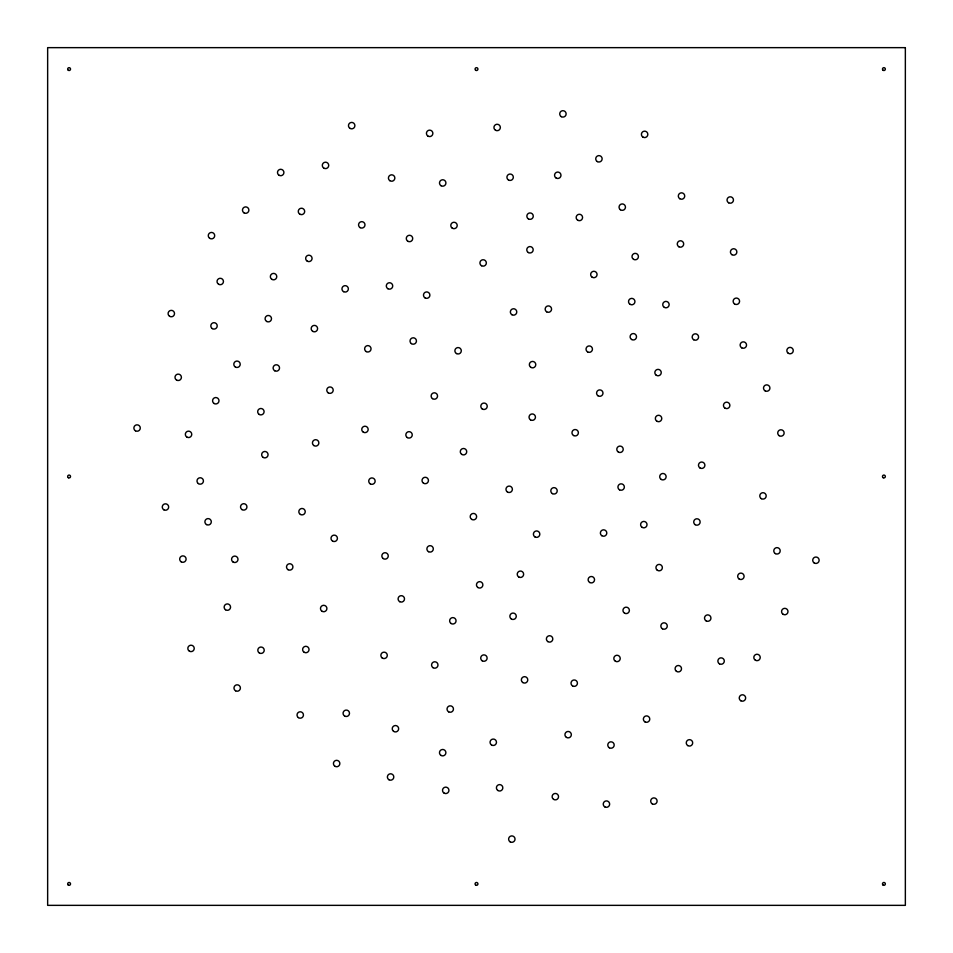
<?xml version="1.0" encoding="UTF-8"?>
<svg xmlns="http://www.w3.org/2000/svg" width="953" height="953" viewBox="0 0 953 953"><rect width="100%" height="100%" fill="white"/><g stroke="black" fill="none" stroke-linecap="round" stroke-linejoin="round"><path stroke-width="1.43" d="M905.35 47.65L47.65 47.65L47.65 905.35L905.35 905.35L905.35 47.65M883.193 477.739A1.429 1.429 0 0 0 885.337 476.5A1.429 1.429 0 0 0 883.193 475.261A1.429 1.429 0 0 0 883.193 477.739M68.378 477.739A1.429 1.429 0 0 0 70.522 476.5A1.429 1.429 0 0 0 68.378 475.261A1.429 1.429 0 0 0 68.378 477.739M883.193 70.331A1.429 1.429 0 0 0 885.337 69.093A1.429 1.429 0 0 0 883.193 67.854A1.429 1.429 0 0 0 883.193 70.331M68.378 70.331A1.429 1.429 0 0 0 70.522 69.093A1.429 1.429 0 0 0 68.378 67.854A1.429 1.429 0 0 0 68.378 70.331M475.785 70.331A1.429 1.429 0 0 0 477.929 69.093A1.429 1.429 0 0 0 475.785 67.854A1.429 1.429 0 0 0 475.785 70.331M475.785 885.146A1.429 1.429 0 0 0 477.929 883.907A1.429 1.429 0 0 0 475.785 882.669A1.429 1.429 0 0 0 475.785 885.146M68.378 885.146A1.429 1.429 0 0 0 70.522 883.907A1.429 1.429 0 0 0 68.378 882.669A1.429 1.429 0 0 0 68.378 885.146M883.086 885.075A1.429 1.429 0 0 0 885.337 884.039A1.429 1.429 0 0 0 883.312 882.609A1.429 1.429 0 0 0 883.086 885.075M298.349 717.597A3.216 3.216 0 0 0 303.435 715.322A3.216 3.216 0 0 0 298.92 712.058A3.216 3.216 0 0 0 298.349 717.597M734.477 303.888A3.216 3.216 0 0 0 739.564 301.601A3.216 3.216 0 0 0 735.049 298.337A3.216 3.216 0 0 0 734.477 303.888M389.753 180.629A3.216 3.216 0 0 0 394.84 178.354A3.216 3.216 0 0 0 390.325 175.09A3.216 3.216 0 0 0 389.753 180.629M678.87 246.767A3.216 3.216 0 0 0 683.694 243.98A3.216 3.216 0 0 0 678.87 241.192A3.216 3.216 0 0 0 678.87 246.767M679.632 198.641A3.216 3.216 0 0 0 684.719 196.354A3.216 3.216 0 0 0 680.204 193.102A3.216 3.216 0 0 0 679.632 198.641M452.258 228.172A3.216 3.216 0 0 0 457.214 225.623A3.216 3.216 0 0 0 452.532 222.609A3.216 3.216 0 0 0 452.258 228.172M731.904 254.665A3.216 3.216 0 0 0 736.86 252.116A3.216 3.216 0 0 0 732.166 249.102A3.216 3.216 0 0 0 731.904 254.665M788.167 353.194A3.216 3.216 0 0 0 793.253 350.918A3.216 3.216 0 0 0 788.739 347.654A3.216 3.216 0 0 0 788.167 353.194M350.073 128.417A3.216 3.216 0 0 0 354.897 125.629A3.216 3.216 0 0 0 350.073 122.842A3.216 3.216 0 0 0 350.073 128.417M577.756 220.262A3.216 3.216 0 0 0 582.581 217.487A3.216 3.216 0 0 0 577.756 214.699A3.216 3.216 0 0 0 577.756 220.262M556.159 178.056A3.216 3.216 0 0 0 560.983 175.269A3.216 3.216 0 0 0 556.159 172.481A3.216 3.216 0 0 0 556.159 178.056M441.096 185.752A3.216 3.216 0 0 0 445.933 182.964A3.216 3.216 0 0 0 441.108 180.177A3.216 3.216 0 0 0 441.096 185.752M620.367 209.743A3.216 3.216 0 0 0 625.454 207.468A3.216 3.216 0 0 0 620.939 204.204A3.216 3.216 0 0 0 620.367 209.743M597.328 161.593A3.216 3.216 0 0 0 602.153 158.806A3.216 3.216 0 0 0 597.328 156.03A3.216 3.216 0 0 0 597.328 161.593M508.509 180.022A3.216 3.216 0 0 0 513.333 177.246A3.216 3.216 0 0 0 508.509 174.459A3.216 3.216 0 0 0 508.509 180.022M741.72 347.833A3.216 3.216 0 0 0 746.544 345.057A3.216 3.216 0 0 0 741.72 342.27A3.216 3.216 0 0 0 741.72 347.833M427.766 135.969A3.216 3.216 0 0 0 432.853 133.682A3.216 3.216 0 0 0 428.338 130.418A3.216 3.216 0 0 0 427.766 135.969M495.536 130.263A3.216 3.216 0 0 0 500.361 127.476A3.216 3.216 0 0 0 495.536 124.688A3.216 3.216 0 0 0 495.536 130.263M212.281 328.594A3.216 3.216 0 0 0 217.224 326.045A3.216 3.216 0 0 0 212.543 323.031A3.216 3.216 0 0 0 212.281 328.594M528.45 218.928A3.216 3.216 0 0 0 533.275 216.152A3.216 3.216 0 0 0 528.45 213.365A3.216 3.216 0 0 0 528.45 218.928M510.212 841.892A3.216 3.216 0 0 0 515.037 839.116A3.216 3.216 0 0 0 510.212 836.329A3.216 3.216 0 0 0 510.212 841.892M135.469 430.816A3.216 3.216 0 0 0 140.294 428.04A3.216 3.216 0 0 0 135.469 425.252A3.216 3.216 0 0 0 135.469 430.816M209.6 238.262A3.216 3.216 0 0 0 214.687 235.975A3.216 3.216 0 0 0 210.172 232.711A3.216 3.216 0 0 0 209.6 238.262M643.013 137.149A3.216 3.216 0 0 0 647.837 134.361A3.216 3.216 0 0 0 643.025 131.574A3.216 3.216 0 0 0 643.013 137.149M728.64 202.798A3.216 3.216 0 0 0 733.465 200.011A3.216 3.216 0 0 0 728.64 197.223A3.216 3.216 0 0 0 728.64 202.798M561.317 116.671A3.216 3.216 0 0 0 566.142 113.883A3.216 3.216 0 0 0 561.317 111.108A3.216 3.216 0 0 0 561.317 116.671M235.582 690.806A3.216 3.216 0 0 0 240.406 688.018A3.216 3.216 0 0 0 235.582 685.231A3.216 3.216 0 0 0 235.582 690.806M225.468 609.729A3.216 3.216 0 0 0 230.543 607.454A3.216 3.216 0 0 0 226.028 604.19A3.216 3.216 0 0 0 225.468 609.729M288.104 569.715A3.216 3.216 0 0 0 292.928 566.94A3.216 3.216 0 0 0 288.104 564.152A3.216 3.216 0 0 0 288.104 569.715M189.421 651.197A3.216 3.216 0 0 0 194.245 648.421A3.216 3.216 0 0 0 189.421 645.634A3.216 3.216 0 0 0 189.421 651.197M259.407 653.019A3.216 3.216 0 0 0 264.231 650.244A3.216 3.216 0 0 0 259.407 647.456A3.216 3.216 0 0 0 259.407 653.019M304.221 652.305A3.216 3.216 0 0 0 309.046 649.517A3.216 3.216 0 0 0 304.221 646.73A3.216 3.216 0 0 0 304.221 652.305M344.676 716.072A3.216 3.216 0 0 0 349.501 713.285A3.216 3.216 0 0 0 344.676 710.497A3.216 3.216 0 0 0 344.676 716.072M321.804 611.123A3.216 3.216 0 0 0 326.891 608.848A3.216 3.216 0 0 0 322.376 605.584A3.216 3.216 0 0 0 321.804 611.123M300.421 514.465A3.216 3.216 0 0 0 305.246 511.678A3.216 3.216 0 0 0 300.433 508.89A3.216 3.216 0 0 0 300.421 514.465M382.201 657.975A3.216 3.216 0 0 0 387.275 655.688A3.216 3.216 0 0 0 382.772 652.424A3.216 3.216 0 0 0 382.201 657.975M233.044 562.008A3.216 3.216 0 0 0 238 559.459A3.216 3.216 0 0 0 233.306 556.445A3.216 3.216 0 0 0 233.044 562.008M433.031 667.684A3.216 3.216 0 0 0 437.987 665.134A3.216 3.216 0 0 0 433.305 662.121A3.216 3.216 0 0 0 433.031 667.684M242.002 509.605A3.216 3.216 0 0 0 246.946 507.056A3.216 3.216 0 0 0 242.265 504.042A3.216 3.216 0 0 0 242.002 509.605M393.565 731.344A3.216 3.216 0 0 0 398.64 729.069A3.216 3.216 0 0 0 394.125 725.805A3.216 3.216 0 0 0 393.565 731.344M399.688 601.665A3.216 3.216 0 0 0 404.513 598.889A3.216 3.216 0 0 0 399.688 596.101A3.216 3.216 0 0 0 399.688 601.665M448.637 711.831A3.216 3.216 0 0 0 453.461 709.044A3.216 3.216 0 0 0 448.637 706.256A3.216 3.216 0 0 0 448.637 711.831M370.324 483.91A3.216 3.216 0 0 0 375.148 481.122A3.216 3.216 0 0 0 370.324 478.346A3.216 3.216 0 0 0 370.324 483.91M334.753 766.141A3.216 3.216 0 0 0 339.84 763.865A3.216 3.216 0 0 0 335.325 760.601A3.216 3.216 0 0 0 334.753 766.141M332.597 541.113A3.216 3.216 0 0 0 337.422 538.338A3.216 3.216 0 0 0 332.597 535.55A3.216 3.216 0 0 0 332.597 541.113M388.979 779.768A3.216 3.216 0 0 0 393.803 776.993A3.216 3.216 0 0 0 388.979 774.205A3.216 3.216 0 0 0 388.979 779.768M313.763 445.504A3.216 3.216 0 0 0 318.85 443.228A3.216 3.216 0 0 0 314.335 439.964A3.216 3.216 0 0 0 313.763 445.504M477.787 587.465A3.216 3.216 0 0 0 482.861 585.19A3.216 3.216 0 0 0 478.346 581.926A3.216 3.216 0 0 0 477.787 587.465M383.166 558.529A3.216 3.216 0 0 0 388.252 556.254A3.216 3.216 0 0 0 383.737 552.99A3.216 3.216 0 0 0 383.166 558.529M441.072 755.455A3.216 3.216 0 0 0 445.897 752.679A3.216 3.216 0 0 0 441.072 749.892A3.216 3.216 0 0 0 441.072 755.455M428.493 551.668A3.216 3.216 0 0 0 433.317 548.88A3.216 3.216 0 0 0 428.493 546.093A3.216 3.216 0 0 0 428.493 551.668M423.489 483.195A3.216 3.216 0 0 0 428.445 480.634A3.216 3.216 0 0 0 423.763 477.632A3.216 3.216 0 0 0 423.489 483.195M491.522 744.972A3.216 3.216 0 0 0 496.477 742.423A3.216 3.216 0 0 0 491.796 739.409A3.216 3.216 0 0 0 491.522 744.972M444.122 793.134A3.216 3.216 0 0 0 448.946 790.347A3.216 3.216 0 0 0 444.122 787.559A3.216 3.216 0 0 0 444.122 793.134M206.491 524.579A3.216 3.216 0 0 0 211.316 521.803A3.216 3.216 0 0 0 206.491 519.016A3.216 3.216 0 0 0 206.491 524.579M522.673 682.479A3.216 3.216 0 0 0 527.759 680.204A3.216 3.216 0 0 0 523.245 676.94A3.216 3.216 0 0 0 522.673 682.479M482.182 660.786A3.216 3.216 0 0 0 487.126 658.237A3.216 3.216 0 0 0 482.444 655.223A3.216 3.216 0 0 0 482.182 660.786M553.598 799.364A3.216 3.216 0 0 0 558.541 796.803A3.216 3.216 0 0 0 553.86 793.801A3.216 3.216 0 0 0 553.598 799.364M461.764 454.402A3.216 3.216 0 0 0 466.72 451.853A3.216 3.216 0 0 0 462.026 448.839A3.216 3.216 0 0 0 461.764 454.402M471.806 519.433A3.216 3.216 0 0 0 476.631 516.645A3.216 3.216 0 0 0 471.806 513.858A3.216 3.216 0 0 0 471.806 519.433M363.355 432.209A3.216 3.216 0 0 0 368.18 429.434A3.216 3.216 0 0 0 363.355 426.646A3.216 3.216 0 0 0 363.355 432.209M552.395 493.618A3.216 3.216 0 0 0 557.219 490.843A3.216 3.216 0 0 0 552.395 488.055A3.216 3.216 0 0 0 552.395 493.618M259.276 414.472A3.216 3.216 0 0 0 264.1 411.696A3.216 3.216 0 0 0 259.276 408.908A3.216 3.216 0 0 0 259.276 414.472M604.833 806.893A3.216 3.216 0 0 0 609.658 804.118A3.216 3.216 0 0 0 604.833 801.33A3.216 3.216 0 0 0 604.833 806.893M432.448 398.616A3.216 3.216 0 0 0 437.534 396.341A3.216 3.216 0 0 0 433.019 393.077A3.216 3.216 0 0 0 432.448 398.616M328.106 392.767A3.216 3.216 0 0 0 333.193 390.492A3.216 3.216 0 0 0 328.678 387.228A3.216 3.216 0 0 0 328.106 392.767M497.728 790.418A3.216 3.216 0 0 0 502.815 788.143A3.216 3.216 0 0 0 498.3 784.879A3.216 3.216 0 0 0 497.728 790.418M547.713 641.536A3.216 3.216 0 0 0 552.788 639.26A3.216 3.216 0 0 0 548.273 635.996A3.216 3.216 0 0 0 547.713 641.536M366.226 351.586A3.216 3.216 0 0 0 371.051 348.81A3.216 3.216 0 0 0 366.226 346.022A3.216 3.216 0 0 0 366.226 351.586M312.775 331.394A3.216 3.216 0 0 0 317.599 328.606A3.216 3.216 0 0 0 312.775 325.819A3.216 3.216 0 0 0 312.775 331.394M615.412 661.251A3.216 3.216 0 0 0 620.236 658.475A3.216 3.216 0 0 0 615.412 655.688A3.216 3.216 0 0 0 615.412 661.251M624.56 613.172A3.216 3.216 0 0 0 629.385 610.385A3.216 3.216 0 0 0 624.56 607.597A3.216 3.216 0 0 0 624.56 613.172M609.372 747.807A3.216 3.216 0 0 0 614.197 745.02A3.216 3.216 0 0 0 609.384 742.232A3.216 3.216 0 0 0 609.372 747.807M198.331 483.576A3.216 3.216 0 0 0 203.418 481.289A3.216 3.216 0 0 0 198.903 478.025A3.216 3.216 0 0 0 198.331 483.576M566.404 737.372A3.216 3.216 0 0 0 571.347 734.823A3.216 3.216 0 0 0 566.666 731.809A3.216 3.216 0 0 0 566.404 737.372M482.135 408.873A3.216 3.216 0 0 0 487.221 406.586A3.216 3.216 0 0 0 482.706 403.333A3.216 3.216 0 0 0 482.135 408.873M307.259 261.182A3.216 3.216 0 0 0 312.084 258.406A3.216 3.216 0 0 0 307.259 255.618A3.216 3.216 0 0 0 307.259 261.182M274.714 370.765A3.216 3.216 0 0 0 279.539 367.977A3.216 3.216 0 0 0 274.714 365.19A3.216 3.216 0 0 0 274.714 370.765M343.545 291.642A3.216 3.216 0 0 0 348.369 288.866A3.216 3.216 0 0 0 343.545 286.079A3.216 3.216 0 0 0 343.545 291.642M652.281 803.879A3.216 3.216 0 0 0 657.105 801.104A3.216 3.216 0 0 0 652.281 798.316A3.216 3.216 0 0 0 652.281 803.879M644.955 721.874A3.216 3.216 0 0 0 649.779 719.098A3.216 3.216 0 0 0 644.967 716.311A3.216 3.216 0 0 0 644.955 721.874M214.163 403.524A3.216 3.216 0 0 0 218.999 400.748A3.216 3.216 0 0 0 214.175 397.961A3.216 3.216 0 0 0 214.163 403.524M407.3 437.57A3.216 3.216 0 0 0 412.256 435.021A3.216 3.216 0 0 0 407.562 432.007A3.216 3.216 0 0 0 407.3 437.57M676.416 671.317A3.216 3.216 0 0 0 681.502 669.03A3.216 3.216 0 0 0 676.987 665.778A3.216 3.216 0 0 0 676.416 671.317M534.871 536.861A3.216 3.216 0 0 0 539.827 534.311A3.216 3.216 0 0 0 535.133 531.298A3.216 3.216 0 0 0 534.871 536.861M263.254 457.452A3.216 3.216 0 0 0 268.079 454.676A3.216 3.216 0 0 0 263.254 451.889A3.216 3.216 0 0 0 263.254 457.452M572.61 685.957A3.216 3.216 0 0 0 577.435 683.182A3.216 3.216 0 0 0 572.61 680.394A3.216 3.216 0 0 0 572.61 685.957M186.931 437.129A3.216 3.216 0 0 0 191.756 434.342A3.216 3.216 0 0 0 186.943 431.566A3.216 3.216 0 0 0 186.931 437.129M181.153 561.793A3.216 3.216 0 0 0 186.109 559.244A3.216 3.216 0 0 0 181.415 556.23A3.216 3.216 0 0 0 181.153 561.793M530.499 419.856A3.216 3.216 0 0 0 535.455 417.307A3.216 3.216 0 0 0 530.773 414.293A3.216 3.216 0 0 0 530.499 419.856M662.454 628.813A3.216 3.216 0 0 0 667.279 626.026A3.216 3.216 0 0 0 662.454 623.238A3.216 3.216 0 0 0 662.454 628.813M518.825 577.03A3.216 3.216 0 0 0 523.65 574.254A3.216 3.216 0 0 0 518.825 571.466A3.216 3.216 0 0 0 518.825 577.03M589.728 582.497A3.216 3.216 0 0 0 594.553 579.71A3.216 3.216 0 0 0 589.728 576.922A3.216 3.216 0 0 0 589.728 582.497M451.103 623.512A3.216 3.216 0 0 0 456.058 620.963A3.216 3.216 0 0 0 451.377 617.949A3.216 3.216 0 0 0 451.103 623.512M266.685 321.459A3.216 3.216 0 0 0 271.51 318.671A3.216 3.216 0 0 0 266.685 315.896A3.216 3.216 0 0 0 266.685 321.459M507.437 491.998A3.216 3.216 0 0 0 512.392 489.449A3.216 3.216 0 0 0 507.699 486.435A3.216 3.216 0 0 0 507.437 491.998M271.95 279.396A3.216 3.216 0 0 0 276.775 276.608A3.216 3.216 0 0 0 271.95 273.821A3.216 3.216 0 0 0 271.95 279.396M456.487 353.563A3.216 3.216 0 0 0 461.312 350.775A3.216 3.216 0 0 0 456.487 347.988A3.216 3.216 0 0 0 456.487 353.563M235.403 367.048A3.216 3.216 0 0 0 240.227 364.272A3.216 3.216 0 0 0 235.403 361.485A3.216 3.216 0 0 0 235.403 367.048M706.125 620.88A3.216 3.216 0 0 0 710.95 618.092A3.216 3.216 0 0 0 706.125 615.304A3.216 3.216 0 0 0 706.125 620.88M530.821 367.346A3.216 3.216 0 0 0 535.777 364.785A3.216 3.216 0 0 0 531.095 361.771A3.216 3.216 0 0 0 530.821 367.346M782.889 614.149A3.216 3.216 0 0 0 787.976 611.874A3.216 3.216 0 0 0 783.461 608.61A3.216 3.216 0 0 0 782.889 614.149M687.732 745.568A3.216 3.216 0 0 0 692.688 743.006A3.216 3.216 0 0 0 688.006 739.993A3.216 3.216 0 0 0 687.732 745.568M176.591 380.104A3.216 3.216 0 0 0 181.415 377.328A3.216 3.216 0 0 0 176.591 374.541A3.216 3.216 0 0 0 176.591 380.104M425.074 297.908A3.216 3.216 0 0 0 429.898 295.132A3.216 3.216 0 0 0 425.074 292.345A3.216 3.216 0 0 0 425.074 297.908M218.63 284.28A3.216 3.216 0 0 0 223.455 281.504A3.216 3.216 0 0 0 218.63 278.717A3.216 3.216 0 0 0 218.63 284.28M755.419 660.25A3.216 3.216 0 0 0 760.244 657.463A3.216 3.216 0 0 0 755.419 654.675A3.216 3.216 0 0 0 755.419 660.25M657.26 570.216A3.216 3.216 0 0 0 662.347 567.94A3.216 3.216 0 0 0 657.832 564.676A3.216 3.216 0 0 0 657.26 570.216M740.838 700.777A3.216 3.216 0 0 0 745.663 697.989A3.216 3.216 0 0 0 740.838 695.202A3.216 3.216 0 0 0 740.838 700.777M360.163 227.648A3.216 3.216 0 0 0 364.987 224.86A3.216 3.216 0 0 0 360.163 222.073A3.216 3.216 0 0 0 360.163 227.648M739.004 578.912A3.216 3.216 0 0 0 744.09 576.636A3.216 3.216 0 0 0 739.576 573.372A3.216 3.216 0 0 0 739.004 578.912M323.77 168.097A3.216 3.216 0 0 0 328.725 165.536A3.216 3.216 0 0 0 324.044 162.534A3.216 3.216 0 0 0 323.77 168.097M597.9 395.709A3.216 3.216 0 0 0 602.975 393.422A3.216 3.216 0 0 0 598.46 390.17A3.216 3.216 0 0 0 597.9 395.709M546.629 311.81A3.216 3.216 0 0 0 551.573 309.248A3.216 3.216 0 0 0 546.891 306.247A3.216 3.216 0 0 0 546.629 311.81M814.041 562.842A3.216 3.216 0 0 0 819.127 560.567A3.216 3.216 0 0 0 814.612 557.302A3.216 3.216 0 0 0 814.041 562.842M169.563 316.277A3.216 3.216 0 0 0 174.518 313.728A3.216 3.216 0 0 0 169.825 310.714A3.216 3.216 0 0 0 169.563 316.277M642.084 527.331A3.216 3.216 0 0 0 647.027 524.781A3.216 3.216 0 0 0 642.346 521.767A3.216 3.216 0 0 0 642.084 527.331M601.7 535.634A3.216 3.216 0 0 0 606.787 533.358A3.216 3.216 0 0 0 602.272 530.094A3.216 3.216 0 0 0 601.7 535.634M511.952 314.74A3.216 3.216 0 0 0 516.776 311.953A3.216 3.216 0 0 0 511.952 309.177A3.216 3.216 0 0 0 511.952 314.74M511.332 618.973A3.216 3.216 0 0 0 516.276 616.424A3.216 3.216 0 0 0 511.594 613.41A3.216 3.216 0 0 0 511.332 618.973M656.164 375.184A3.216 3.216 0 0 0 661.239 372.909A3.216 3.216 0 0 0 656.724 369.645A3.216 3.216 0 0 0 656.164 375.184M618.402 452.079A3.216 3.216 0 0 0 623.226 449.292A3.216 3.216 0 0 0 618.402 446.504A3.216 3.216 0 0 0 618.402 452.079M411.351 343.604A3.216 3.216 0 0 0 416.437 341.329A3.216 3.216 0 0 0 411.922 338.065A3.216 3.216 0 0 0 411.351 343.604M573.563 435.521A3.216 3.216 0 0 0 578.388 432.733A3.216 3.216 0 0 0 573.563 429.958A3.216 3.216 0 0 0 573.563 435.521M631.565 339.471A3.216 3.216 0 0 0 636.521 336.921A3.216 3.216 0 0 0 631.839 333.907A3.216 3.216 0 0 0 631.565 339.471M299.861 214.211A3.216 3.216 0 0 0 304.686 211.435A3.216 3.216 0 0 0 299.861 208.647A3.216 3.216 0 0 0 299.861 214.211M243.944 212.805A3.216 3.216 0 0 0 248.888 210.256A3.216 3.216 0 0 0 244.206 207.242A3.216 3.216 0 0 0 243.944 212.805M619.533 489.83A3.216 3.216 0 0 0 624.358 487.043A3.216 3.216 0 0 0 619.533 484.255A3.216 3.216 0 0 0 619.533 489.83M724.923 408.087A3.216 3.216 0 0 0 729.879 405.537A3.216 3.216 0 0 0 725.197 402.523A3.216 3.216 0 0 0 724.923 408.087M587.632 351.931A3.216 3.216 0 0 0 592.456 349.143A3.216 3.216 0 0 0 587.632 346.356A3.216 3.216 0 0 0 587.632 351.931M699.8 467.84A3.216 3.216 0 0 0 704.886 465.564A3.216 3.216 0 0 0 700.372 462.3A3.216 3.216 0 0 0 699.8 467.84M695.19 524.686A3.216 3.216 0 0 0 700.145 522.125A3.216 3.216 0 0 0 695.452 519.123A3.216 3.216 0 0 0 695.19 524.686M592.123 277.192A3.216 3.216 0 0 0 597.078 274.643A3.216 3.216 0 0 0 592.397 271.629A3.216 3.216 0 0 0 592.123 277.192M278.812 175.102A3.216 3.216 0 0 0 283.899 172.827A3.216 3.216 0 0 0 279.384 169.563A3.216 3.216 0 0 0 278.812 175.102M761.376 498.681A3.216 3.216 0 0 0 766.2 495.894A3.216 3.216 0 0 0 761.387 493.118A3.216 3.216 0 0 0 761.376 498.681M656.951 421.274A3.216 3.216 0 0 0 661.775 418.486A3.216 3.216 0 0 0 656.951 415.699A3.216 3.216 0 0 0 656.951 421.274M163.856 509.807A3.216 3.216 0 0 0 168.681 507.02A3.216 3.216 0 0 0 163.856 504.244A3.216 3.216 0 0 0 163.856 509.807M481.527 265.732A3.216 3.216 0 0 0 486.352 262.945A3.216 3.216 0 0 0 481.527 260.157A3.216 3.216 0 0 0 481.527 265.732M664.336 307.378A3.216 3.216 0 0 0 669.161 304.603A3.216 3.216 0 0 0 664.336 301.815A3.216 3.216 0 0 0 664.336 307.378M775.385 553.622A3.216 3.216 0 0 0 780.209 550.834A3.216 3.216 0 0 0 775.385 548.046A3.216 3.216 0 0 0 775.385 553.622M630.004 304.293A3.216 3.216 0 0 0 634.948 301.732A3.216 3.216 0 0 0 630.267 298.73A3.216 3.216 0 0 0 630.004 304.293M387.907 288.735A3.216 3.216 0 0 0 392.731 285.948A3.216 3.216 0 0 0 387.907 283.16A3.216 3.216 0 0 0 387.907 288.735M779.185 435.688A3.216 3.216 0 0 0 784.14 433.139A3.216 3.216 0 0 0 779.459 430.125A3.216 3.216 0 0 0 779.185 435.688M528.367 252.557A3.216 3.216 0 0 0 533.192 249.781A3.216 3.216 0 0 0 528.367 246.994A3.216 3.216 0 0 0 528.367 252.557M407.61 241.097A3.216 3.216 0 0 0 412.697 238.822A3.216 3.216 0 0 0 408.182 235.558A3.216 3.216 0 0 0 407.61 241.097M633.602 259.359A3.216 3.216 0 0 0 638.427 256.571A3.216 3.216 0 0 0 633.602 253.784A3.216 3.216 0 0 0 633.602 259.359M693.629 339.721A3.216 3.216 0 0 0 698.585 337.171A3.216 3.216 0 0 0 693.903 334.158A3.216 3.216 0 0 0 693.629 339.721M661.311 479.478A3.216 3.216 0 0 0 666.135 476.691A3.216 3.216 0 0 0 661.311 473.903A3.216 3.216 0 0 0 661.311 479.478M719.479 663.848A3.216 3.216 0 0 0 724.304 661.06A3.216 3.216 0 0 0 719.479 658.273A3.216 3.216 0 0 0 719.479 663.848M765.104 390.849A3.216 3.216 0 0 0 769.929 388.062A3.216 3.216 0 0 0 765.104 385.286A3.216 3.216 0 0 0 765.104 390.849"/></g></svg>
